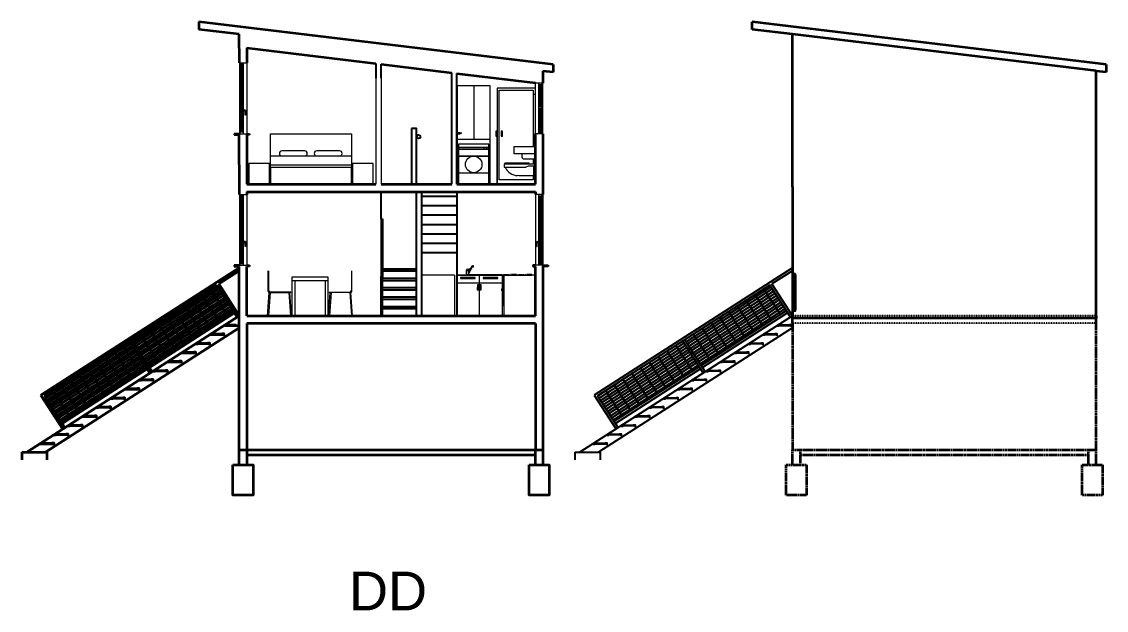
# Model space of a CAD drawing. Header units: millimetres. Extents: x 293 to 6594, y -1830 to 1143.
# Drawn here: x 2809 to 4952, y -1830 to -667 of the extents above; entities that cross this region are included whole.
import ezdxf

# ---------------------------------------------------------------- set-up
doc = ezdxf.new("R2010")
doc.units = ezdxf.units.MM
doc.linetypes.add('ACAD_ISO02W100', pattern=[15, 12, -3])
doc.linetypes.add('ACAD_ISO03W100', pattern=[30, 12, -18])
for name, color, linetype, lineweight in [('A-DOOR-FULL', 1, 'Continuous', 18), ('A-FLOR-LEVL', 3, 'Continuous', 35), ('A-FLOR-STRS', 1, 'Continuous', 25), ('A-FURN', 2, 'Continuous', 18), ('A-GLAZ-FULL', 4, 'Continuous', 18), ('A-ROOF', 3, 'Continuous', 35), ('A-STRUCTURE', 8, 'Continuous', 35), ('A-WALL-FULL', 3, 'Continuous', 35), ('A-WALL-FULL-EXT', 3, 'Continuous', 35), ('A-WALL-FULL-EXTR', 3, 'Continuous', 35), ('A-WALL-FULL-INTR', 1, 'Continuous', 25), ('QUOTE', 5, 'Continuous', 13)]:
    doc.layers.add(name, color=color, linetype=linetype, lineweight=lineweight)
doc.layers.add('A-FLOR-INTR', color=3, linetype='ACAD_ISO03W100')
doc.layers.add('A-FLOR-STRS-EXTR', color=1, linetype='Continuous')
doc.styles.get("Standard").update_dxf_attribs({"font": 'arial.ttf'})

msp = doc.modelspace()

# ---------------------------------------------------------------- hatches: boundary and pattern name
at = {"layer": 'A-FLOR-STRS-EXTR'}
h = msp.add_hatch(dxfattribs=at)
h.set_pattern_fill('GRATE', color=256, scale=6.5, angle=123, style=0)
h.set_pattern_definition([(213, (34285.203, -6786.0353), (2.809997, -4.327016), []), (303, (34285.203, -6786.035), (17.308064, 11.239988), [])])
h.paths.add_polyline_path([(4319.8, -1238.1), (4287.4, -1187.7), (4119.3, -1295.8), (4151.7, -1346.2)])
h.paths.add_polyline_path([(4115.1, -1298.5), (3947, -1406.5), (3979.4, -1456.9), (4147.5, -1348.9)])
at = {"layer": 'A-STRUCTURE'}
h = msp.add_hatch(dxfattribs=at)
h.set_pattern_fill('GRATE', color=256, scale=6.5, angle=123, style=0)
h.set_pattern_definition([(213, (33192.194, -6786.0353), (2.809997, -4.327016), []), (303, (33192.194, -6786.035), (17.308064, 11.239988), [])])
h.paths.add_polyline_path([(3226.8, -1238.1), (3194.4, -1187.7), (3026.3, -1295.8), (3058.7, -1346.2)])
h.paths.add_polyline_path([(3022.1, -1298.5), (2854, -1406.5), (2886.4, -1456.9), (3054.5, -1348.9)])

# ---------------------------------------------------------------- linework, layer by layer
msp.add_line((3589.1, -1233.1), (3589.1, -1233.1, 15))
at = {"layer": 'A-DOOR-FULL'}
for p, q in [((3509.1, -778.1), (3509.1, -988.1)), ((3519.1, -778.1), (3519.1, -988.1))]:
    msp.add_line(p, q, dxfattribs=at)
at = {"layer": 'A-FLOR-INTR', "ltscale": 0.01}
msp.add_line((4932.1, -1263), (4332.1, -1263), dxfattribs=at)
at = {"layer": 'A-FLOR-INTR', "linetype": 'ACAD_ISO03W100', "ltscale": 0.01}
msp.add_lwpolyline([(4932.1, -1248), (4332.1, -1248)], dxfattribs=at)
at = {"layer": 'A-FLOR-LEVL'}
for p, q in [((3254.1, -988.1), (3509.1, -988.1)), ((3254.1, -1003.1), (3669.1, -1003.1)), ((3519.1, -988.1), (3659.3, -988.1)), ((3669.1, -988.1), (3824.1, -988.1)), ((3669.1, -1003.1), (3824.1, -1003.1)), ((3254.1, -1248.1), (3589.1, -1248.1)), ((3824.1, -1263.1), (3254.1, -1263.1)), ((3589.1, -1248.1), (3669.1, -1248.1)), ((3669.1, -1248.1), (3824.1, -1248.1)), ((4332.1, -1263), (4332.1, -1248)), ((4932.1, -1253), (4332.1, -1253))]:
    msp.add_line(p, q, dxfattribs=at)
at = {"layer": 'A-FLOR-STRS'}
for p, q in [((3589.8, -893.4), (3589.1, -893.4)), ((3590, -895.4), (3589.1, -895.4)), ((3589.1, -988.1), (3589.1, -898.1)), ((3599.1, -1011.5), (3669.1, -1011.5)), ((3599.1, -1030.1), (3669.1, -1030.1)), ((3599.1, -1048.7), (3669.1, -1048.7)), ((3519.1, -1056.7), (3519.1, -1171.7)), ((3521.7, -1056.7), (3521.8, -1172.2)), ((3599.1, -1067.3), (3669.1, -1067.3)), ((3599.1, -1085.9), (3669.1, -1085.9)), ((3599.1, -1104.5), (3669.1, -1104.5)), ((3599.1, -1123.1), (3669.1, -1123.1)), ((3521.7, -1155.1), (3589.1, -1155.1)), ((3521.2, -1173.7), (3589.1, -1173.7)), ((3589.1, -1160.1), (3521.7, -1160.1)), ((3521.2, -1192.3), (3589.1, -1192.3)), ((3589.1, -1197.3), (3521.2, -1197.3)), ((3521.2, -1210.9), (3589.1, -1210.9)), ((3589.1, -1215.9), (3521.2, -1215.9)), ((3521.2, -1229.5), (3589.1, -1229.5)), ((3589.1, -1234.5), (3521.2, -1234.5))]:
    msp.add_line(p, q, dxfattribs=at)
msp.add_lwpolyline([(3579.1, -878.1), (3579.1, -988.1), (3589.1, -988.1), (3589.1, -878.1)], close=True, dxfattribs=at)
for centre, radius in [((3593.4, -894.1), 3.6), ((3520.4, -1172.2), 1.35)]:
    msp.add_circle(centre, radius, dxfattribs=at)
msp.add_arc((3520.4, -1058.3), 2.11, 52.5852, 127.4148, dxfattribs=at)
at = {"layer": 'A-FLOR-STRS-EXTR'}
for p, q in [((4332.1, -1153), (3940.1, -1405)), ((4332.1, -1159), (4291.6, -1185)), ((4287.4, -1187.7), (3947, -1406.5)), ((4319.8, -1238.1), (4151.7, -1346.2)), ((4322.5, -1242.3), (4154.4, -1350.4)), ((4332.1, -1248), (3912.1, -1518)), ((4332.1, -1271.8), (3949.1, -1518)), ((4276.1, -1285), (4302, -1285)), ((4280.1, -1284), (4298, -1284)), ((4304.1, -1267), (4330, -1267)), ((4308.1, -1266), (4326, -1266)), ((4248.1, -1303), (4274, -1303)), ((4252.1, -1302), (4270, -1302)), ((4220.1, -1321), (4246, -1321)), ((4224.1, -1320), (4242, -1320)), ((4147.5, -1348.9), (3979.4, -1456.9)), ((4192.1, -1339), (4218, -1339)), ((4196.1, -1338), (4214, -1338)), ((4150.2, -1353.1), (3982.1, -1461.1)), ((4164.1, -1357), (4190, -1357)), ((4168.1, -1356), (4186, -1356)), ((4112.1, -1392), (4130, -1392)), ((4136.1, -1375), (4162, -1375)), ((4140.1, -1374), (4158, -1374)), ((4080.1, -1411), (4106, -1411)), ((4084.1, -1410), (4102, -1410)), ((4108.1, -1393), (4134, -1393)), ((4052.1, -1429), (4078, -1429)), ((4056.1, -1428), (4074, -1428)), ((4024.1, -1447), (4050, -1447)), ((4028.1, -1446), (4046, -1446)), ((3996.1, -1465), (4022, -1465)), ((4000.1, -1464), (4018, -1464)), ((3944.1, -1500), (3962, -1500)), ((3968.1, -1483), (3994, -1483)), ((3972.1, -1482), (3990, -1482)), ((3940.1, -1501), (3966, -1501))]:
    msp.add_line(p, q, dxfattribs=at)
for points in [[(4334.1, -1173), (4332.1, -1173)], [(4338.1, -1165), (4334.1, -1165), (4334.1, -1167), (4338.1, -1167), (4338.1, -1165)], [(4334.1, -1167), (4334.1, -1236)], [(4336.1, -1236), (4336.1, -1167)], [(4338.1, -1167), (4338.1, -1236)], [(4327.9, -1250.7), (4287.4, -1187.7)], [(4332.1, -1248), (4291.6, -1185)], [(4334.1, -1193), (4332.1, -1193)], [(4334.1, -1213), (4332.1, -1213)], [(4334.1, -1233), (4332.1, -1233)], [(4338.1, -1236), (4334.1, -1236), (4334.1, -1238), (4338.1, -1238), (4338.1, -1236)], [(4276.1, -1288), (4276.1, -1284), (4280.1, -1284)], [(4302, -1288), (4302, -1284), (4298, -1284)], [(4304.1, -1270), (4304.1, -1266), (4308.1, -1266)], [(4330, -1270), (4330, -1266), (4326, -1266)], [(4115.1, -1298.5), (4155.6, -1361.5)], [(4119.3, -1295.8), (4159.8, -1358.8)], [(4248.1, -1306), (4248.1, -1302), (4252.1, -1302)], [(4274, -1306), (4274, -1302), (4270, -1302)], [(4220.1, -1324), (4220.1, -1320), (4224.1, -1320)], [(4246, -1324), (4246, -1320), (4242, -1320)], [(4192.1, -1342), (4192.1, -1338), (4196.1, -1338)], [(4218, -1342), (4218, -1338), (4214, -1338)], [(4164.1, -1360), (4164.1, -1356), (4168.1, -1356)], [(4190, -1360), (4190, -1356), (4186, -1356)], [(4108.1, -1396), (4108.1, -1392), (4112.1, -1392)], [(4134, -1396), (4134, -1392), (4130, -1392)], [(4136.1, -1378), (4136.1, -1374), (4140.1, -1374)], [(4162, -1378), (4162, -1374), (4158, -1374)], [(3940.1, -1405), (3983.4, -1472.3)], [(3947, -1406.5), (3987.6, -1469.6)], [(4080.1, -1414), (4080.1, -1410), (4084.1, -1410)], [(4106, -1414), (4106, -1410), (4102, -1410)], [(4052.1, -1432), (4052.1, -1428), (4056.1, -1428)], [(4078, -1432), (4078, -1428), (4074, -1428)], [(4024.1, -1450), (4024.1, -1446), (4028.1, -1446)], [(4050, -1450), (4050, -1446), (4046, -1446)], [(3996.1, -1468), (3996.1, -1464), (4000.1, -1464)], [(4022, -1468), (4022, -1464), (4018, -1464)], [(3940.1, -1504), (3940.1, -1500), (3944.1, -1500)], [(3966, -1504), (3966, -1500), (3962, -1500)], [(3968.1, -1486), (3968.1, -1482), (3972.1, -1482)], [(3994, -1486), (3994, -1482), (3990, -1482)], [(3902.1, -1518), (3952.1, -1518), (3952.1, -1533)], [(3902.1, -1518), (3902.1, -1533)]]:
    msp.add_lwpolyline(points, dxfattribs=at)
at = {"layer": 'A-FURN'}
for p, q in [((3702.2, -793.1), (3702.2, -898.9)), ((3781.9, -798.1), (3748.6, -798.1)), ((3748.6, -798.1), (3748.6, -988.1)), ((3748.6, -803.1), (3748.6, -807.1)), ((3823.6, -798.1), (3781.9, -798.1)), ((3820.6, -890.6), (3820.6, -810.1)), ((3820.6, -810.1), (3823.6, -810.1)), ((3823.6, -810.1), (3823.6, -890.6)), ((3300.7, -988.1), (3300.7, -888.1)), ((3300.7, -888.1), (3460.7, -888.1)), ((3460.7, -888.1), (3460.7, -988.1)), ((3674.9, -886.1), (3669.1, -886.1)), ((3669.1, -888.1), (3674.9, -888.1)), ((3670.2, -898.9), (3734.2, -898.9)), ((3674.9, -888.1), (3674.9, -886.1)), ((3674.9, -886.3), (3675.7, -886.4)), ((3674.9, -887.9), (3675.8, -887.8)), ((3748.6, -988.1), (3748.6, -893.1)), ((3823.6, -890.6), (3820.6, -890.6)), ((3823.6, -948.5), (3823.6, -890.6)), ((3732, -908.9), (3672.4, -908.9)), ((3672.4, -908.9), (3672.4, -988.1)), ((3732, -918.4), (3672.4, -918.4)), ((3732, -988.1), (3732, -908.9)), ((3732, -918.4), (3732, -915.4)), ((3734.2, -988.1), (3734.2, -908.9)), ((3672.4, -932.4), (3732, -932.4)), ((3823.6, -928.1), (3797.2, -928.1)), ((3797.2, -928.1), (3797.2, -933.1)), ((3802.2, -938.1), (3823.6, -938.1)), ((3298.7, -947.1), (3257.7, -947.1)), ((3257.7, -947.1), (3257.7, -988.1)), ((3298.7, -988.1), (3298.7, -947.1)), ((3460.7, -955.1), (3300.7, -955.1)), ((3300.7, -955.1), (3300.7, -988.1)), ((3460.7, -988.1), (3460.7, -955.1)), ((3503.7, -947.1), (3462.7, -947.1)), ((3462.7, -947.1), (3462.7, -988.1)), ((3503.7, -988.1), (3503.7, -947.1)), ((3824.1, -948.5), (3762.5, -948.5)), ((3762.5, -948.5), (3762.5, -954.5)), ((3762.5, -954.5), (3764.5, -954.5)), ((3811.1, -946.2), (3763.7, -946.2)), ((3763.7, -946.2), (3763.7, -948.5)), ((3764.5, -954.5), (3805.2, -954.5)), ((3809.9, -952.1), (3805.2, -954.5)), ((3824.1, -952.1), (3809.9, -952.1)), ((3811.1, -948.5), (3811.1, -946.2)), ((3812.4, -947.2), (3811.1, -947.2)), ((3812.4, -948.5), (3812.4, -947.2)), ((3812.4, -948.5), (3812.4, -947.5)), ((3820.6, -952.1), (3820.6, -971.1)), ((3784.6, -970.4), (3784.6, -970.4)), ((3792.2, -971.1), (3789, -970.9)), ((3820.6, -971.1), (3792.2, -971.1)), ((3820.6, -971.1), (3824.1, -971.1)), ((3823.6, -988.1), (3823.6, -971.1)), ((3689.2, -1156.2), (3696.1, -1154.5)), ((3692.2, -1166.6), (3700, -1150.9)), ((3692.2, -1157.1), (3695.6, -1155.5)), ((3695.6, -1155.5), (3692.2, -1162.7)), ((3692.2, -1158.8), (3692.2, -1157.1)), ((3697.9, -1150.7), (3695.6, -1155.5)), ((3701.8, -1149.5), (3699.7, -1149.5)), ((3699.7, -1151.6), (3701.9, -1151.6)), ((3701.9, -1151.6), (3701.9, -1149.6)), ((3296, -1199.1), (3296, -1159.1)), ((3296, -1164.1), (3297, -1164.1)), ((3297, -1159.1), (3297, -1198.1)), ((3343.7, -1248.1), (3343.7, -1171.1)), ((3343.7, -1171.1), (3413.7, -1171.1)), ((3343.7, -1178.1), (3413.7, -1178.1)), ((3348.7, -1178.1), (3348.7, -1248.1)), ((3408.7, -1178.1), (3408.7, -1248.1)), ((3413.7, -1171.1), (3413.7, -1248.1)), ((3460.5, -1159.1), (3460.5, -1198.1)), ((3461.5, -1164.1), (3460.5, -1164.1)), ((3461.5, -1199.1), (3461.5, -1159.1)), ((3664.1, -1168.1), (3599.1, -1168.1)), ((3664.1, -1168.1), (3664.1, -1248.1)), ((3824.1, -1168.1), (3669.1, -1168.1)), ((3669.1, -1168.1), (3713.1, -1168.1)), ((3687, -1167.1), (3687, -1166.6)), ((3687, -1166.6), (3692.9, -1166.6)), ((3757.5, -1167.1), (3687, -1167.1)), ((3687, -1167.1), (3687, -1168.1)), ((3687, -1168.1), (3757.5, -1168.1)), ((3687.7, -1162.6), (3687.7, -1158.1)), ((3687.7, -1158.8), (3691.6, -1158.8)), ((3687.7, -1166.6), (3687.7, -1162.6)), ((3692.2, -1158.8), (3691.6, -1158.8)), ((3692.2, -1166.6), (3692.2, -1158.8)), ((3692.9, -1166.6), (3692.2, -1166.6)), ((3692.9, -1166.6), (3692.9, -1167.1)), ((3713.1, -1168.1), (3713.1, -1248.1)), ((3757.5, -1168.1), (3757.5, -1167.1)), ((3759.1, -1168.1), (3759.1, -1228.1)), ((3759.1, -1248.1), (3759.1, -1168.1)), ((3759.1, -1168.1), (3761.6, -1168.1)), ((3759.1, -1168.1), (3759.1, -1195)), ((3761.1, -1168.1), (3761.1, -1166.3)), ((3761.1, -1166.3), (3770.9, -1166.3)), ((3761.1, -1168.1), (3817.1, -1168.1)), ((3761.6, -1168.1), (3761.6, -1248.1)), ((3761.7, -1168.1), (3761.7, -1166.9)), ((3761.7, -1166.9), (3770.9, -1166.9)), ((3770.9, -1166.9), (3770.9, -1166.3)), ((3771.6, -1168.1), (3771.9, -1168.1)), ((3772.1, -1168.1), (3771.6, -1168.1)), ((3774.3, -1166.3), (3773.7, -1166.3)), ((3773.7, -1166.3), (3773.7, -1168.1)), ((3774.3, -1166.3), (3774.3, -1168.1)), ((3786.8, -1166.3), (3777, -1166.3)), ((3777, -1166.9), (3777, -1166.3)), ((3786.2, -1166.9), (3777, -1166.9)), ((3786.2, -1168.1), (3786.2, -1166.9)), ((3786.8, -1168.1), (3786.8, -1166.3)), ((3791.6, -1168.1), (3791.6, -1166.3)), ((3791.6, -1166.3), (3801.3, -1166.3)), ((3792.2, -1168.1), (3792.2, -1166.9)), ((3792.2, -1166.9), (3801.3, -1166.9)), ((3801.3, -1166.9), (3801.3, -1166.3)), ((3804.1, -1166.3), (3804.7, -1166.3)), ((3804.1, -1166.3), (3804.1, -1168.1)), ((3804.7, -1166.3), (3804.7, -1168.1)), ((3817.2, -1166.3), (3807.4, -1166.3)), ((3807.4, -1166.9), (3807.4, -1166.3)), ((3816.6, -1166.9), (3807.4, -1166.9)), ((3816.6, -1168.1), (3816.6, -1166.9)), ((3817.2, -1168.1), (3817.2, -1166.3)), ((3296, -1190.4), (3297, -1190.4)), ((3461.5, -1190.4), (3460.5, -1190.4)), ((3669.1, -1183.1), (3757.5, -1183.1)), ((3757.1, -1195), (3757.1, -1198)), ((3757.1, -1195), (3759.1, -1195)), ((3759.1, -1196), (3757.1, -1196)), ((3757.1, -1198), (3759.1, -1198)), ((3759.1, -1195), (3759.1, -1196)), ((3295, -1248.1), (3298, -1202.1)), ((3300, -1202.1), (3297, -1248.1)), ((3298, -1202.1), (3300, -1202.1)), ((3299, -1202.1), (3341, -1202.1)), ((3341, -1201.1), (3300, -1201.1)), ((3339, -1202.1), (3337, -1202.1)), ((3337, -1202.1), (3340, -1248.1)), ((3342, -1248.1), (3339, -1202.1)), ((3341, -1202.1), (3341, -1201.1)), ((3415.5, -1248.1), (3418.5, -1202.1)), ((3416.5, -1202.1), (3416.5, -1201.1)), ((3416.5, -1201.1), (3457.5, -1201.1)), ((3458.5, -1202.1), (3416.5, -1202.1)), ((3420.5, -1202.1), (3417.5, -1248.1)), ((3418.5, -1202.1), (3420.5, -1202.1)), ((3459.5, -1202.1), (3457.5, -1202.1)), ((3457.5, -1202.1), (3460.5, -1248.1)), ((3462.5, -1248.1), (3459.5, -1202.1)), ((3759.1, -1228.1), (3759.1, -1218.1))]:
    msp.add_line(p, q, dxfattribs=at)
for points in [[(3670.2, -886.1), (3670.2, -793.1), (3734.2, -793.1), (3734.2, -988.1)], [(3819.6, -971.1), (3819.6, -979.1), (3752.6, -979.1), (3752.6, -802.1), (3819.6, -802.1), (3819.6, -890.6)], [(3670.2, -988.1), (3670.2, -888.1)], [(3747.2, -892.1), (3747.2, -884.1), (3748.6, -884.1), (3748.6, -883.1), (3746.1, -883.1), (3746.1, -893.1), (3748.6, -893.1), (3748.6, -892.1), (3747.2, -892.1)], [(3819.6, -890.6), (3819.6, -913.1)], [(3732, -915.4), (3672.4, -915.4), (3672.4, -918.4), (3732, -918.4)], [(3819.6, -938.1), (3819.6, -948.5)]]:
    msp.add_lwpolyline(points, dxfattribs=at)
for points in [[(3758.9, -893.1), (3758.9, -883.1), (3756.4, -883.1), (3756.4, -893.1)], [(3728.3, -915.4), (3722.1, -915.4), (3722.1, -918.4), (3728.3, -918.4)], [(3672.4, -965.2), (3732, -965.2), (3732, -932.4), (3672.4, -932.4)], [(3705.2, -1172.2), (3676.1, -1172.2), (3676.1, -1174.2), (3705.2, -1174.2)], [(3749.7, -1172.2), (3720.6, -1172.2), (3720.6, -1174.2), (3749.7, -1174.2)], [(3711.7, -1186.6), (3709.4, -1186.6), (3709.3, -1196.6), (3711.7, -1196.6)], [(3717, -1186.6), (3714.7, -1186.6), (3714.6, -1196.6), (3717, -1196.6)]]:
    msp.add_lwpolyline(points, close=True, dxfattribs=at)
for points in [[(3823.6, -928.1), (3782.9, -928.1, -0.414214), (3781.9, -927.1), (3781.9, -914.1, -0.414214), (3782.9, -913.1), (3823.6, -913.1)], [(3459.7, -950.1), (3301.7, -950.1, -0.414214), (3300.7, -949.1), (3300.7, -933.1, -0.414214), (3301.7, -932.1), (3459.7, -932.1, -0.414214), (3460.7, -933.1), (3460.7, -949.1, -0.414214)], [(3323.3, -932.1), (3368.5, -932.1, 0.414214), (3373.5, -927.1), (3373.5, -927.1, 0.414214), (3368.5, -922.1), (3323.3, -922.1, 0.414214), (3318.3, -927.1), (3318.3, -927.1, 0.414214)], [(3437.2, -922.1), (3392, -922.1, 0.414214), (3387, -927.1), (3387, -927.1, 0.414214), (3392, -932.1), (3437.2, -932.1, 0.414214), (3442.2, -927.1), (3442.2, -927.1, 0.414214)]]:
    msp.add_lwpolyline(points, format="xyb", close=True, dxfattribs=at)
for centre, radius in [((3676.7, -887), 1.12), ((3702.2, -948.8), 16.4)]:
    msp.add_circle(centre, radius, dxfattribs=at)
for centre, radius, start, end in [((3802.2, -933.1), 5, 180, 270), ((3789.6, -943.5), 27.4, 203.641, 268.818), ((3689.7, -1158.1), 2, 104.3459, 180), ((3699.7, -1151.5), 2, 90, 154.8067), ((3701.8, -1149.6), 0.1, 0, 90), ((3299, -1199.1), 3, 180, 270), ((3300, -1198.1), 3, 180, 270), ((3457.5, -1198.1), 3, 270, 0), ((3458.5, -1199.1), 3, 270, 0)]:
    msp.add_arc(centre, radius, start, end, dxfattribs=at)
at = {"layer": 'A-GLAZ-FULL'}
for p, q in [((3241.1, -888.1), (3241.1, -748.1)), ((3247.1, -888.1), (3247.1, -748.1)), ((3247.1, -751.1), (3241.1, -751.1)), ((3243.1, -885.1), (3243.1, -751.1)), ((3244.1, -751.1), (3244.1, -885.1)), ((3245.1, -885.1), (3245.1, -751.1)), ((3831.2, -888.1), (3831.2, -788.1)), ((3831.2, -791.1), (3837.2, -791.1)), ((3833.2, -835.1), (3833.2, -791.1)), ((3834.2, -791.1), (3834.2, -835.1)), ((3835.2, -835.1), (3835.2, -791.1)), ((3837.2, -888.1), (3837.2, -788.1)), ((3831.2, -835.1), (3837.2, -835.1)), ((3247.1, -839.7), (3248, -839.7)), ((3247.1, -844.4), (3248, -844.4)), ((3248, -844.4), (3248, -839.7)), ((3251.6, -841.5), (3248, -841.5)), ((3250.8, -842.6), (3248, -842.6)), ((3250.8, -851.2), (3250.8, -842.6)), ((3251.6, -851.2), (3250.8, -851.2)), ((3251.6, -841.5), (3251.6, -851.2)), ((3831.2, -838.1), (3837.2, -838.1)), ((3831.2, -841.1), (3837.2, -841.1)), ((3833.2, -885.1), (3833.2, -841.1)), ((3834.2, -841.1), (3834.2, -885.1)), ((3835.2, -885.1), (3835.2, -841.1)), ((3247.1, -885.1), (3241.1, -885.1)), ((3831.2, -885.1), (3837.2, -885.1)), ((3241.1, -1148.1), (3241.1, -1008.1)), ((3247.1, -1011.1), (3241.1, -1011.1)), ((3243.1, -1145.1), (3243.1, -1011.1)), ((3244.1, -1011.1), (3244.1, -1145.1)), ((3245.1, -1145.1), (3245.1, -1011.1)), ((3247.1, -1148.1), (3247.1, -1008.1)), ((3831.2, -1148.1), (3831.2, -1008.1)), ((3831.2, -1011.1), (3837.2, -1011.1)), ((3833.2, -1145.1), (3833.2, -1011.1)), ((3834.2, -1011.1), (3834.2, -1145.1)), ((3835.2, -1145.1), (3835.2, -1011.1)), ((3837.2, -1148.1), (3837.2, -1008.1)), ((3247.1, -1099.7), (3248, -1099.7)), ((3247.1, -1104.4), (3248, -1104.4)), ((3248, -1104.4), (3248, -1099.7)), ((3251.6, -1101.5), (3248, -1101.5)), ((3250.8, -1102.6), (3248, -1102.6)), ((3250.8, -1111.2), (3250.8, -1102.6)), ((3251.6, -1111.2), (3250.8, -1111.2)), ((3251.6, -1101.5), (3251.6, -1111.2)), ((3826.7, -1101.5), (3830.3, -1101.5)), ((3826.7, -1101.5), (3826.7, -1111.2)), ((3826.7, -1111.2), (3827.5, -1111.2)), ((3827.5, -1102.6), (3830.3, -1102.6)), ((3827.5, -1111.2), (3827.5, -1102.6)), ((3831.2, -1099.7), (3830.3, -1099.7)), ((3830.3, -1104.4), (3830.3, -1099.7)), ((3831.2, -1104.4), (3830.3, -1104.4)), ((3247.1, -1145.1), (3241.1, -1145.1)), ((3831.2, -1145.1), (3837.2, -1145.1))]:
    msp.add_line(p, q, dxfattribs=at)
at = {"layer": 'A-ROOF'}
for p, q in [((4252.1, -681.8), (4252.1, -666.7)), ((4952.1, -751.3), (4952.1, -766.6))]:
    msp.add_line(p, q, dxfattribs=at)
for points in [[(4952.1, -751.3), (4252.1, -666.7)], [(4332.1, -691.5), (4252.1, -681.8)], [(4932.1, -763.9), (4332.1, -691.5)], [(4952.1, -766.6), (4932.1, -764.2)]]:
    msp.add_lwpolyline(points, dxfattribs=at)
at = {"layer": 'A-STRUCTURE'}
for p, q in [((3239.1, -1153), (2847.1, -1405)), ((3239.1, -1159), (3198.6, -1185)), ((3194.4, -1187.7), (2854, -1406.5)), ((3226.8, -1238.1), (3058.7, -1346.2)), ((3229.5, -1242.3), (3061.4, -1350.4)), ((3239.1, -1248), (2819.1, -1518)), ((3239.1, -1543), (3239.1, -1263.1)), ((3254.1, -1263.1), (3254.1, -1513)), ((3824.1, -1263.1), (3824.1, -1513)), ((3839.1, -1263.1), (3839.1, -1543)), ((3239.1, -1271.8), (2856.1, -1518)), ((3183.1, -1285), (3209, -1285)), ((3187.1, -1284), (3205, -1284)), ((3211.1, -1267), (3237, -1267)), ((3215.1, -1266), (3233, -1266)), ((3155.1, -1303), (3181, -1303)), ((3159.1, -1302), (3177, -1302)), ((3127.1, -1321), (3153, -1321)), ((3131.1, -1320), (3149, -1320)), ((3054.5, -1348.9), (2886.4, -1456.9)), ((3099.1, -1339), (3125, -1339)), ((3103.1, -1338), (3121, -1338)), ((3057.2, -1353.1), (2889.1, -1461.1)), ((3071.1, -1357), (3097, -1357)), ((3075.1, -1356), (3093, -1356)), ((3019.1, -1392), (3037, -1392)), ((3043.1, -1375), (3069, -1375)), ((3047.1, -1374), (3065, -1374)), ((2987.1, -1411), (3013, -1411)), ((2991.1, -1410), (3009, -1410)), ((3015.1, -1393), (3041, -1393)), ((2959.1, -1429), (2985, -1429)), ((2963.1, -1428), (2981, -1428)), ((2931.1, -1447), (2957, -1447)), ((2935.1, -1446), (2953, -1446)), ((2903.1, -1465), (2929, -1465)), ((2907.1, -1464), (2925, -1464)), ((2851.1, -1500), (2869, -1500)), ((2875.1, -1483), (2901, -1483)), ((2879.1, -1482), (2897, -1482)), ((2847.1, -1501), (2873, -1501))]:
    msp.add_line(p, q, dxfattribs=at)
at = {"layer": 'A-STRUCTURE', "linetype": 'ACAD_ISO02W100', "ltscale": 0.3}
for p, q in [((4332.1, -1263), (4332.1, -1513)), ((4932.1, -1543), (4932.1, -1263)), ((4332.1, -1543), (4332.1, -1513)), ((4332.1, -1513), (4347.1, -1513)), ((4347.1, -1513), (4917.1, -1513)), ((4347.1, -1513), (4347.1, -1543)), ((4917.1, -1543), (4917.1, -1513)), ((4917.1, -1513), (4932.1, -1513)), ((4347.1, -1523), (4917.1, -1523))]:
    msp.add_line(p, q, dxfattribs=at)
at = {"layer": 'A-STRUCTURE', "ltscale": 0.3}
for p, q in [((3239.1, -1513), (3254.1, -1513)), ((3254.1, -1513), (3824.1, -1513)), ((3254.1, -1513), (3254.1, -1543)), ((3824.1, -1543), (3824.1, -1513)), ((3824.1, -1513), (3839.1, -1513)), ((3254.1, -1523), (3824.1, -1523))]:
    msp.add_line(p, q, dxfattribs=at)
at = {"layer": 'A-STRUCTURE'}
for points in [[(3234.9, -1250.7), (3194.4, -1187.7)], [(3239.1, -1248), (3198.6, -1185)], [(3183.1, -1288), (3183.1, -1284), (3187.1, -1284)], [(3209, -1288), (3209, -1284), (3205, -1284)], [(3211.1, -1270), (3211.1, -1266), (3215.1, -1266)], [(3022.1, -1298.5), (3062.6, -1361.5)], [(3026.3, -1295.8), (3066.8, -1358.8)], [(3155.1, -1306), (3155.1, -1302), (3159.1, -1302)], [(3181, -1306), (3181, -1302), (3177, -1302)], [(3127.1, -1324), (3127.1, -1320), (3131.1, -1320)], [(3153, -1324), (3153, -1320), (3149, -1320)], [(3099.1, -1342), (3099.1, -1338), (3103.1, -1338)], [(3125, -1342), (3125, -1338), (3121, -1338)], [(3071.1, -1360), (3071.1, -1356), (3075.1, -1356)], [(3097, -1360), (3097, -1356), (3093, -1356)], [(3015.1, -1396), (3015.1, -1392), (3019.1, -1392)], [(3041, -1396), (3041, -1392), (3037, -1392)], [(3043.1, -1378), (3043.1, -1374), (3047.1, -1374)], [(3069, -1378), (3069, -1374), (3065, -1374)], [(2847.1, -1405), (2890.3, -1472.3)], [(2854, -1406.5), (2894.5, -1469.6)], [(2987.1, -1414), (2987.1, -1410), (2991.1, -1410)], [(3013, -1414), (3013, -1410), (3009, -1410)], [(2959.1, -1432), (2959.1, -1428), (2963.1, -1428)], [(2985, -1432), (2985, -1428), (2981, -1428)], [(2931.1, -1450), (2931.1, -1446), (2935.1, -1446)], [(2957, -1450), (2957, -1446), (2953, -1446)], [(2903.1, -1468), (2903.1, -1464), (2907.1, -1464)], [(2929, -1468), (2929, -1464), (2925, -1464)], [(2847.1, -1504), (2847.1, -1500), (2851.1, -1500)], [(2873, -1504), (2873, -1500), (2869, -1500)], [(2875.1, -1486), (2875.1, -1482), (2879.1, -1482)], [(2901, -1486), (2901, -1482), (2897, -1482)], [(2809.1, -1518), (2859.1, -1518), (2859.1, -1533)], [(2809.1, -1518), (2809.1, -1533)]]:
    msp.add_lwpolyline(points, dxfattribs=at)
at = {"layer": 'A-STRUCTURE', "ltscale": 0.3}
for points in [[(3226.6, -1543), (3266.6, -1543), (3266.6, -1603), (3226.6, -1603)], [(3811.6, -1543), (3851.6, -1543), (3851.6, -1603), (3811.6, -1603)]]:
    msp.add_lwpolyline(points, close=True, dxfattribs=at)
at = {"layer": 'A-STRUCTURE', "linetype": 'ACAD_ISO02W100', "ltscale": 0.3}
for points in [[(4319.6, -1543), (4359.6, -1543), (4359.6, -1603), (4319.6, -1603)], [(4904.6, -1543), (4944.6, -1543), (4944.6, -1603), (4904.6, -1603)]]:
    msp.add_lwpolyline(points, close=True, dxfattribs=at)
at = {"layer": 'A-WALL-FULL'}
for p, q in [((3159.1, -666.7), (3159.1, -681.8)), ((3253.9, -718.6), (3509.1, -749.5)), ((3519.1, -750.7), (3659.3, -767.6)), ((3669.1, -768.8), (3824.1, -787.6)), ((3859.1, -751.3), (3859.1, -766.6))]:
    msp.add_line(p, q, dxfattribs=at)
for points in [[(3859.1, -751.3), (3159.1, -666.7)], [(3239.1, -691.5), (3159.1, -681.8)], [(3859.1, -766.6), (3839.1, -764.2)]]:
    msp.add_lwpolyline(points, dxfattribs=at)
at = {"layer": 'A-WALL-FULL-EXT'}
for p, q in [((3824.1, -787.6), (3824.1, -788.1)), ((3239.2, -1008.1), (3239.1, -890.6)), ((3254.1, -1003.1), (3254.1, -1008.1)), ((3824.1, -1003.1), (3824.2, -1008.1))]:
    msp.add_line(p, q, dxfattribs=at)
at = {"layer": 'A-WALL-FULL-EXTR'}
for p, q in [((4332.1, -993), (4332.1, -691.5)), ((3253.9, -718.6), (3253.9, -748.1)), ((3839.1, -764.2), (3839.1, -788.1)), ((4932.1, -1248), (4932.1, -763.9)), ((3254, -890.6), (3254.1, -988.1)), ((3824.1, -988.1), (3824.1, -888.1)), ((3839.1, -888.1), (3839.1, -1008.1)), ((4332.1, -993), (4332.1, -1033)), ((4332.1, -1033), (4332.1, -1248)), ((3254.1, -1248.1), (3254, -1150.6)), ((4932.1, -1248), (4932.1, -1253)), ((4932.1, -1263), (4932.1, -1253))]:
    msp.add_line(p, q, dxfattribs=at)
for points in [[(3239.2, -748.1), (3239.1, -691.5)], [(3239.1, -1263.1), (3239.1, -1263.1), (3239.1, -1150.6), (3239.1, -1150.6)], [(3824.1, -1248.1), (3824, -1150.6)], [(3839.1, -1150.6), (3839.1, -1150.6), (3839.1, -1263.1), (3839.1, -1263.1)]]:
    msp.add_lwpolyline(points, dxfattribs=at)
at = {"layer": 'A-WALL-FULL-INTR'}
for p, q in [((3239.2, -888.1), (3229.2, -888.1)), ((3229.2, -888.1), (3229.2, -890.6)), ((3229.2, -890.6), (3239.1, -890.6)), ((3254, -888.1), (3259, -888.1)), ((3259, -890.6), (3254, -890.6)), ((3259, -888.1), (3259, -890.6)), ((3519.1, -1056.7), (3519.1, -1003.1)), ((3589.1, -1077.1), (3589.1, -1003.1)), ((3599.1, -1003.1), (3599.1, -1248.1)), ((3669.1, -1003.1), (3669.1, -1248.1)), ((3589.1, -1134.1), (3589.1, -1077.1)), ((3589.1, -1248.1), (3589.1, -1134.1)), ((3239.2, -1148.1), (3229.2, -1148.1)), ((3229.2, -1148.1), (3229.2, -1150.6)), ((3229.2, -1150.6), (3239.1, -1150.6)), ((3254, -1148.1), (3259, -1148.1)), ((3259, -1150.6), (3254, -1150.6)), ((3259, -1148.1), (3259, -1150.6)), ((3824.2, -1148.1), (3819.2, -1148.1)), ((3819.2, -1148.1), (3819.2, -1150.6)), ((3819.2, -1150.6), (3824.2, -1150.6)), ((3839.1, -1148.1), (3849.1, -1148.1)), ((3849.1, -1150.6), (3839.1, -1150.6)), ((3849.1, -1148.1), (3849.1, -1150.6)), ((3519.1, -1248.1), (3519.1, -1172.6)), ((3519.5, -1173.2), (3519.5, -1248.1)), ((3521.2, -1173.3), (3521.2, -1248.1)), ((3519.1, -1178.7), (3519.5, -1178.7)), ((3519.1, -1192.3), (3519.5, -1192.3)), ((3519.5, -1197.3), (3519.1, -1197.3)), ((3589.1, -1178.7), (3521.2, -1178.7)), ((3519.1, -1210.9), (3519.5, -1210.9)), ((3519.5, -1215.9), (3519.1, -1215.9)), ((3519.1, -1229.5), (3519.5, -1229.5)), ((3519.5, -1234.5), (3519.1, -1234.5))]:
    msp.add_line(p, q, dxfattribs=at)
for points in [[(3509.1, -749.5), (3509.1, -778.1)], [(3519.1, -778.1), (3519.1, -750.7)], [(3659.3, -988.1), (3659.3, -767.6)], [(3669.1, -988.1), (3669.1, -768.8)]]:
    msp.add_lwpolyline(points, dxfattribs=at)
at = {"layer": 'QUOTE'}
for p, q in [((3239.2, -748.1), (3254, -748.1)), ((3239.2, -748.1), (3239.2, -888.1)), ((3254, -748.1), (3254, -888.1)), ((3839.1, -788.1), (3824.1, -788.1)), ((3824.1, -888.1), (3824.1, -788.1)), ((3839.1, -888.1), (3839.1, -788.1)), ((3239.2, -888.1), (3254, -888.1)), ((3839.1, -888.1), (3824.1, -888.1)), ((3239.2, -1008.1), (3254, -1008.1)), ((3239.2, -1008.1), (3239.2, -1148.1)), ((3254, -1008.1), (3254, -1148.1)), ((3839.1, -1008.1), (3824.2, -1008.1)), ((3824.2, -1008.1), (3824.2, -1148.1)), ((3839.1, -1008.1), (3839.1, -1148.1)), ((3239.2, -1148.1), (3254, -1148.1)), ((3839.1, -1148.1), (3824.2, -1148.1))]:
    msp.add_line(p, q, dxfattribs=at)

# ---------------------------------------------------------------- texts
at = {"insert": (3455.9, -1753.9), "char_height": 76.45, "attachment_point": 1}
msp.add_mtext_dynamic_manual_height_columns('DD', width=187.387, gutter_width=12.5, heights=[0], dxfattribs=at)

doc.saveas('drawing.dxf')
